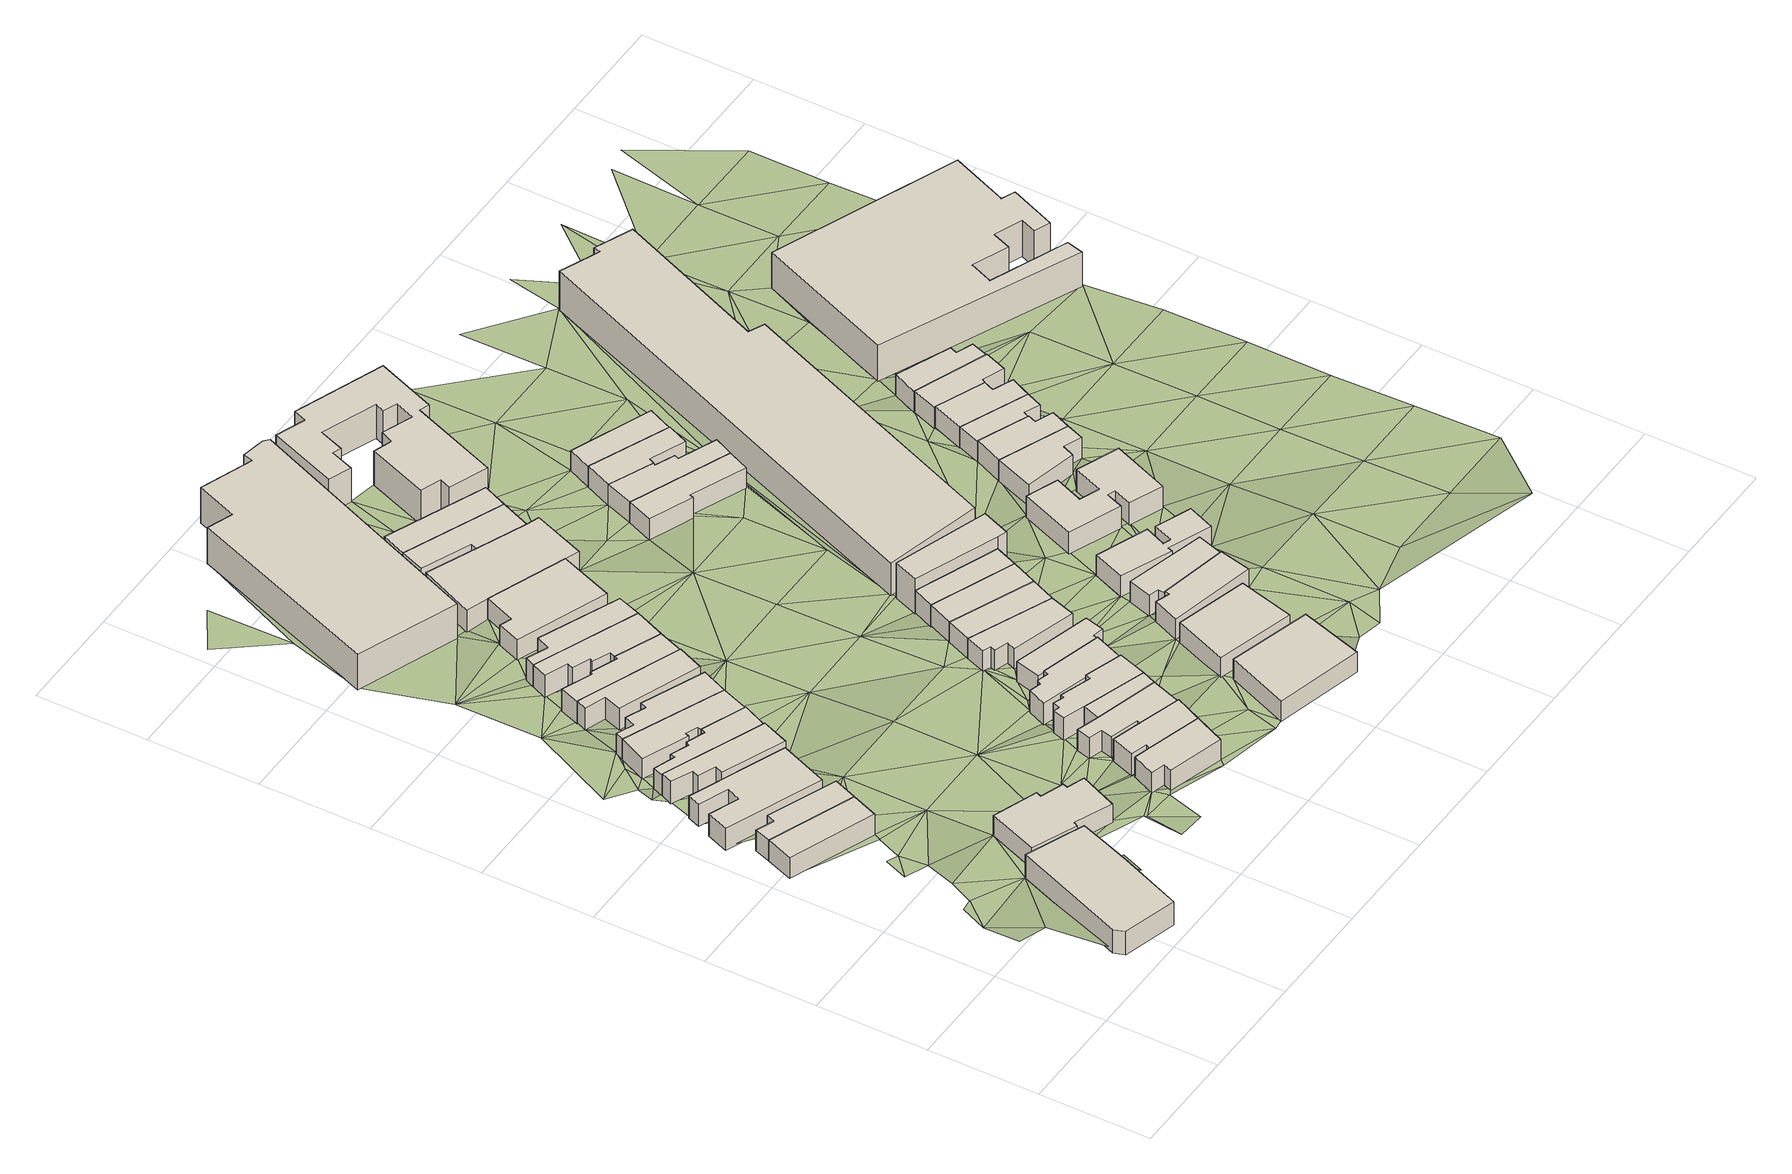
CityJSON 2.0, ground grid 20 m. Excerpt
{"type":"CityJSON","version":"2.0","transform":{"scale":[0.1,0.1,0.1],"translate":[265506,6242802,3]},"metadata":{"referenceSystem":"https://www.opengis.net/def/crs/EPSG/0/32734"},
"CityObjects":{
"building1":{"type":"Building","attributes":{"address":"Albert Road Salt River Cape Town","building":"retail","building:levels":1,"building_height":4.1,"roof_height":11.5,"ground_height":7.4,"plus_code":"4FRW3FC7+99R"},"geometry":[{"type":"Solid","lod":"1","boundaries":[[[[0,1,2,3]],[[1,4,5,2]],[[4,6,7,5]],[[6,8,9,7]],[[8,10,11,9]],[[10,12,13,11]],[[12,0,3,13]],[[3,2,5,7,9,11,13]],[[12,10,8,6,4,1,0]]]]}]},
"building2":{"type":"Building","attributes":{"address":"38 Portland Road Salt River Cape Town","building":"house","building:levels":1,"building_height":4.1,"roof_height":10.52,"ground_height":6.42,"plus_code":"4FRW3FC7+G8V"},"geometry":[{"type":"Solid","lod":"1","boundaries":[[[[14,15,16,17]],[[15,18,19,16]],[[18,20,21,19]],[[20,14,17,21]],[[17,16,19,21]],[[20,18,15,14]]]]}]},
"building3":{"type":"Building","attributes":{"address":"36 Portland Road Salt River Cape Town","building":"house","building:levels":1,"building_height":4.1,"roof_height":10.52,"ground_height":6.42,"plus_code":"4FRW3FC7+H87"},"geometry":[{"type":"Solid","lod":"1","boundaries":[[[[14,20,21,17]],[[20,22,23,21]],[[22,24,25,23]],[[24,26,27,25]],[[26,28,29,27]],[[28,14,17,29]],[[17,21,23,25,27,29]],[[28,26,24,22,20,14]]]]}]},
"building4":{"type":"Building","attributes":{"address":"34 Portland Road Salt River Cape Town","building":"house","building:levels":1,"building_height":4.1,"roof_height":10.22,"ground_height":6.12,"plus_code":"4FRW3FC7+H8W"},"geometry":[{"type":"Solid","lod":"1","boundaries":[[[[30,31,32,33]],[[31,34,35,32]],[[34,36,37,35]],[[36,38,39,37]],[[38,40,41,39]],[[40,42,43,41]],[[42,44,45,43]],[[44,30,33,45]],[[33,32,35,37,39,41,43,45]],[[44,42,40,38,36,34,31,30]]]]}]},
"building5":{"type":"Building","attributes":{"address":"43 Portland Road Salt River Cape Town","building":"house","building:levels":1,"building_height":4.1,"roof_height":10.9,"ground_height":6.8,"plus_code":"4FRW3FC7+CCR"},"geometry":[{"type":"Solid","lod":"1","boundaries":[[[[46,47,48,49]],[[47,50,51,48]],[[50,52,53,51]],[[52,54,55,53]],[[54,56,57,55]],[[56,58,59,57]],[[58,60,61,59]],[[60,62,63,61]],[[62,64,65,63]],[[64,46,49,65]],[[49,48,51,53,55,57,59,61,63,65]],[[64,62,60,58,56,54,52,50,47,46]]]]}]},
"building6":{"type":"Building","attributes":{"address":"32 Portland Road Salt River Cape Town","building":"house","building:levels":1,"building_height":4.1,"roof_height":10.22,"ground_height":6.12,"plus_code":"4FRW3FC7+J8H"},"geometry":[{"type":"Solid","lod":"1","boundaries":[[[[66,67,68,69]],[[67,70,71,68]],[[70,72,73,71]],[[72,74,75,73]],[[74,76,77,75]],[[76,78,79,77]],[[78,80,81,79]],[[80,66,69,81]],[[69,68,71,73,75,77,79,81]],[[80,78,76,74,72,70,67,66]]]]}]},
"building7":{"type":"Building","attributes":{"address":"30 Portland Road Salt River Cape Town","building":"house","building:levels":1,"building_height":4.1,"roof_height":9.77,"ground_height":5.67,"plus_code":"4FRW3FC7+J9G"},"geometry":[{"type":"Solid","lod":"1","boundaries":[[[[82,83,84,85]],[[83,86,87,84]],[[86,88,89,87]],[[88,90,91,89]],[[90,92,93,91]],[[92,94,95,93]],[[94,96,97,95]],[[96,67,98,97]],[[67,66,99,98]],[[66,82,85,99]],[[85,84,87,89,91,93,95,97,98,99]],[[66,67,96,94,92,90,88,86,83,82]]]]}]},
"building8":{"type":"Building","attributes":{"address":"28 Portland Road Salt River Cape Town","building":"house","building:levels":1,"building_height":4.1,"roof_height":9.59,"ground_height":5.49,"plus_code":"4FRW3FC7+M93"},"geometry":[{"type":"Solid","lod":"1","boundaries":[[[[100,101,102,103]],[[101,104,105,102]],[[104,106,107,105]],[[106,108,109,107]],[[108,110,111,109]],[[110,112,113,111]],[[112,114,115,113]],[[114,100,103,115]],[[103,102,105,107,109,111,113,115]],[[114,112,110,108,106,104,101,100]]]]}]},
"building9":{"type":"Building","attributes":{"address":"26 Portland Road Salt River Cape Town","building":"house","building:levels":1,"building_height":4.1,"roof_height":9.59,"ground_height":5.49,"plus_code":"4FRW3FC7+M9F"},"geometry":[{"type":"Solid","lod":"1","boundaries":[[[[100,116,117,103]],[[116,118,119,117]],[[118,120,121,119]],[[120,122,123,121]],[[122,124,125,123]],[[124,126,127,125]],[[126,101,102,127]],[[101,100,103,102]],[[103,117,119,121,123,125,127,102]],[[101,126,124,122,120,118,116,100]]]]}]},
"building10":{"type":"Building","attributes":{"address":"24 Portland Road Salt River Cape Town","building":"house","building:levels":1,"building_height":4.1,"roof_height":9.59,"ground_height":5.49,"plus_code":"4FRW3FC7+P94"},"geometry":[{"type":"Solid","lod":"1","boundaries":[[[[128,129,130,131]],[[129,132,133,130]],[[132,134,135,133]],[[134,136,137,135]],[[136,138,139,137]],[[138,128,131,139]],[[131,130,133,135,137,139]],[[138,136,134,132,129,128]]]]}]},
"building11":{"type":"Building","attributes":{"address":"22 Portland Road Salt River Cape Town","building":"house","building:levels":1,"building_height":4.1,"roof_height":9.44,"ground_height":5.34,"plus_code":"4FRW3FC7+P99"},"geometry":[{"type":"Solid","lod":"1","boundaries":[[[[140,141,142,143]],[[141,144,145,142]],[[144,146,147,145]],[[146,148,149,147]],[[148,150,151,149]],[[150,152,153,151]],[[152,154,155,153]],[[154,140,143,155]],[[143,142,145,147,149,151,153,155]],[[154,152,150,148,146,144,141,140]]]]}]},
"building12":{"type":"Building","attributes":{"address":"London Road Salt River Cape Town","building":"house","building:levels":1,"building_height":4.1,"roof_height":11.31,"ground_height":7.21,"plus_code":"4FRW3FC7+CG2"},"geometry":[{"type":"Solid","lod":"1","boundaries":[[[[156,157,158,159]],[[157,160,161,158]],[[160,162,163,161]],[[162,164,165,163]],[[164,166,167,165]],[[166,168,169,167]],[[168,156,159,169]],[[159,158,161,163,165,167,169]],[[168,166,164,162,160,157,156]]]]}]},
"building13":{"type":"Building","attributes":{"address":"20 Portland Road Salt River Cape Town","building":"house","building:levels":1,"building_height":4.1,"roof_height":9.44,"ground_height":5.34,"plus_code":"4FRW3FC7+PCJ"},"geometry":[{"type":"Solid","lod":"1","boundaries":[[[[170,171,172,173]],[[171,174,175,172]],[[174,176,177,175]],[[176,178,179,177]],[[178,180,181,179]],[[180,182,183,181]],[[182,184,185,183]],[[184,141,142,185]],[[141,140,143,142]],[[140,170,173,143]],[[173,172,175,177,179,181,183,185,142,143]],[[140,141,184,182,180,178,176,174,171,170]]]]}]},
"building14":{"type":"Building","attributes":{"address":"London Road Salt River Cape Town","building":"house","building:levels":1,"building_height":4.1,"roof_height":11.31,"ground_height":7.21,"plus_code":"4FRW3FC7+CGF"},"geometry":[{"type":"Solid","lod":"1","boundaries":[[[[186,187,188,159]],[[187,189,190,188]],[[189,191,192,190]],[[191,193,194,192]],[[193,195,196,194]],[[195,197,158,196]],[[197,186,159,158]],[[159,188,190,192,194,196,158]],[[197,195,193,191,189,187,186]]]]}]},
"building15":{"type":"Building","attributes":{"address":"18 Portland Road Salt River Cape Town","building":"house","building:levels":1,"building_height":4.1,"roof_height":9.44,"ground_height":5.34,"plus_code":"4FRW3FC7+PCR"},"geometry":[{"type":"Solid","lod":"1","boundaries":[[[[170,198,199,173]],[[198,200,201,199]],[[200,202,203,201]],[[202,204,205,203]],[[204,171,172,205]],[[171,170,173,172]],[[173,199,201,203,205,172]],[[171,204,202,200,198,170]]]]}]},
"building16":{"type":"Building","attributes":{"address":"London Road Salt River Cape Town","building":"house","building:levels":1,"building_height":4.1,"roof_height":10.92,"ground_height":6.82,"plus_code":"4FRW3FC7+CGV"},"geometry":[{"type":"Solid","lod":"1","boundaries":[[[[206,207,208,209]],[[207,210,211,208]],[[210,212,213,211]],[[212,214,215,213]],[[214,216,217,215]],[[216,218,219,217]],[[218,220,221,219]],[[220,222,223,221]],[[222,206,209,223]],[[209,208,211,213,215,217,219,221,223]],[[222,220,218,216,214,212,210,207,206]]]]}]},
"building17":{"type":"Building","attributes":{"address":"London Road Salt River Cape Town","building":"house","building:levels":1,"building_height":4.1,"roof_height":10.92,"ground_height":6.82,"plus_code":"4FRW3FC7+FG4"},"geometry":[{"type":"Solid","lod":"1","boundaries":[[[[207,224,225,208]],[[224,226,227,225]],[[226,210,211,227]],[[210,207,208,211]],[[208,225,227,211]],[[210,226,224,207]]]]}]},
"building18":{"type":"Building","attributes":{"address":"London Road Salt River Cape Town","building":"house","building:levels":1,"building_height":4.1,"roof_height":10.92,"ground_height":6.82,"plus_code":"4FRW3FC7+FGG"},"geometry":[{"type":"Solid","lod":"1","boundaries":[[[[228,229,230,225]],[[229,231,232,230]],[[231,233,234,232]],[[233,235,236,234]],[[235,237,238,236]],[[237,239,240,238]],[[239,241,242,240]],[[241,243,244,242]],[[243,245,246,244]],[[245,247,227,246]],[[247,228,225,227]],[[225,230,232,234,236,238,240,242,244,246,227]],[[247,245,243,241,239,237,235,233,231,229,228]]]]}]},
"building19":{"type":"Building","attributes":{"address":"16 Portland Road Salt River Cape Town","building":"house","building:levels":1,"building_height":4.1,"roof_height":8.99,"ground_height":4.89,"plus_code":"4FRW3FC7+QCP"},"geometry":[{"type":"Solid","lod":"1","boundaries":[[[[248,249,250,251]],[[249,252,253,250]],[[252,254,255,253]],[[254,256,257,255]],[[256,258,259,257]],[[258,248,251,259]],[[251,250,253,255,257,259]],[[258,256,254,252,249,248]]]]}]},
"building20":{"type":"Building","attributes":{"address":"3 Westminster Road Salt River Cape Town","building":"industrial","building:levels":2,"building_height":6.9,"roof_height":11.38,"ground_height":4.48,"plus_code":"4FRW3FC7+V9W"},"geometry":[{"type":"Solid","lod":"1","boundaries":[[[[260,261,262,263]],[[261,264,265,262]],[[264,266,267,265]],[[266,268,269,267]],[[268,270,271,269]],[[270,272,273,271]],[[272,274,275,273]],[[274,276,277,275]],[[276,260,263,277]],[[263,262,265,267,269,271,273,275,277]],[[276,274,272,270,268,266,264,261,260]]]]}]},
"building21":{"type":"Building","attributes":{"address":"London Road Salt River Cape Town","building":"house","building:levels":1,"building_height":4.1,"roof_height":10.42,"ground_height":6.32,"plus_code":"4FRW3FC7+FGQ"},"geometry":[{"type":"Solid","lod":"1","boundaries":[[[[278,279,280,281]],[[279,282,283,280]],[[282,284,285,283]],[[284,286,287,285]],[[286,288,289,287]],[[288,290,291,289]],[[290,292,293,291]],[[292,294,295,293]],[[294,278,281,295]],[[281,280,283,285,287,289,291,293,295]],[[294,292,290,288,286,284,282,279,278]]]]}]},
"building22":{"type":"Building","attributes":{"address":"14 Portland Road Salt River Cape Town","building":"industrial","building:levels":1,"building_height":4.1,"roof_height":8.95,"ground_height":4.85,"plus_code":"4FRW3FC7+RC9"},"geometry":[{"type":"Solid","lod":"1","boundaries":[[[[296,297,298,299]],[[297,300,301,298]],[[300,302,303,301]],[[302,304,305,303]],[[304,306,307,305]],[[306,308,309,307]],[[308,310,311,309]],[[310,296,299,311]],[[299,298,301,303,305,307,309,311]],[[310,308,306,304,302,300,297,296]]]]}]},
"building23":{"type":"Building","attributes":{"address":"London Road Salt River Cape Town","building":"house","building:levels":1,"building_height":4.1,"roof_height":10.14,"ground_height":6.04,"plus_code":"4FRW3FC7+GH2"},"geometry":[{"type":"Solid","lod":"1","boundaries":[[[[279,312,313,314]],[[312,315,316,313]],[[315,317,318,316]],[[317,319,320,318]],[[319,321,322,320]],[[321,282,323,322]],[[282,279,314,323]],[[314,313,316,318,320,322,323]],[[282,321,319,317,315,312,279]]]]}]},
"building24":{"type":"Building","attributes":{"address":"12 Portland Road Salt River Cape Town","building":"house","building:levels":1,"building_height":4.1,"roof_height":8.95,"ground_height":4.85,"plus_code":"4FRW3FC7+RFR"},"geometry":[{"type":"Solid","lod":"1","boundaries":[[[[324,325,326,327]],[[325,328,329,326]],[[328,297,298,329]],[[297,296,299,298]],[[296,330,331,299]],[[330,324,327,331]],[[327,326,329,298,299,331]],[[330,296,297,328,325,324]]]]}]},
"building25":{"type":"Building","attributes":{"address":"28 London Road Salt River Cape Town","building":"house","building:levels":1,"building_height":4.1,"roof_height":10.14,"ground_height":6.04,"plus_code":"4FRW3FC7+GHJ"},"geometry":[{"type":"Solid","lod":"1","boundaries":[[[[332,333,334,335]],[[333,336,337,334]],[[336,338,339,337]],[[338,340,341,339]],[[340,342,343,341]],[[342,344,345,343]],[[344,346,347,345]],[[346,332,335,347]],[[335,334,337,339,341,343,345,347]],[[346,344,342,340,338,336,333,332]]]]}]},
"building26":{"type":"Building","attributes":{"address":"37 London Road Salt River Cape Town","building":"house","building:levels":1,"building_height":4.1,"roof_height":10.92,"ground_height":6.82,"plus_code":"4FRW3FC7+9JV"},"geometry":[{"type":"Solid","lod":"1","boundaries":[[[[348,349,350,351]],[[349,352,353,350]],[[352,354,355,353]],[[354,348,351,355]],[[351,350,353,355]],[[354,352,349,348]]]]}]},
"building27":{"type":"Building","attributes":{"address":"26 London Road Salt River Cape Town","building":"house","building:levels":1,"building_height":4.1,"roof_height":10.14,"ground_height":6.04,"plus_code":"4FRW3FC7+HH3"},"geometry":[{"type":"Solid","lod":"1","boundaries":[[[[356,357,358,359]],[[357,333,334,358]],[[333,332,335,334]],[[332,356,359,335]],[[359,358,334,335]],[[332,333,357,356]]]]}]},
"building28":{"type":"Building","attributes":{"address":"10 Portland Road Salt River Cape Town","building":"house","building:levels":1,"building_height":4.1,"roof_height":8.95,"ground_height":4.85,"plus_code":"4FRW3FC7+VF7"},"geometry":[{"type":"Solid","lod":"1","boundaries":[[[[324,330,331,327]],[[330,360,361,331]],[[360,362,363,361]],[[362,324,327,363]],[[327,331,361,363]],[[362,360,330,324]]]]}]},
"building29":{"type":"Building","attributes":{"address":"24 London Road Salt River Cape Town","building":"house","building:levels":1,"building_height":4.1,"roof_height":10.14,"ground_height":6.04,"plus_code":"4FRW3FC7+HH8"},"geometry":[{"type":"Solid","lod":"1","boundaries":[[[[364,365,366,367]],[[365,357,358,366]],[[357,356,359,358]],[[356,364,367,359]],[[367,366,358,359]],[[356,357,365,364]]]]}]},
"building30":{"type":"Building","attributes":{"address":"31 London Road Salt River Cape Town","building":"house","building:levels":1,"building_height":4.1,"roof_height":10.52,"ground_height":6.42,"plus_code":"4FRW3FC7+CJP"},"geometry":[{"type":"Solid","lod":"1","boundaries":[[[[368,369,370,371]],[[369,372,373,370]],[[372,374,375,373]],[[374,368,371,375]],[[371,370,373,375]],[[374,372,369,368]]]]}]},
"building31":{"type":"Building","attributes":{"address":"22 London Road Salt River Cape Town","building":"house","building:levels":1,"building_height":4.1,"roof_height":10.14,"ground_height":6.04,"plus_code":"4FRW3FC7+HHP"},"geometry":[{"type":"Solid","lod":"1","boundaries":[[[[376,377,378,379]],[[377,380,366,378]],[[380,381,367,366]],[[381,376,379,367]],[[379,378,366,367]],[[381,380,377,376]]]]}]},
"building32":{"type":"Building","attributes":{"address":"20 London Road Salt River Cape Town","building":"house","building:levels":2,"building_height":6.9,"roof_height":12.46,"ground_height":5.56,"plus_code":"4FRW3FC7+HHX"},"geometry":[{"type":"Solid","lod":"1","boundaries":[[[[382,383,384,385]],[[383,386,387,384]],[[386,388,389,387]],[[388,390,391,389]],[[390,382,385,391]],[[385,384,387,389,391]],[[390,388,386,383,382]]]]}]},
"building33":{"type":"Building","attributes":{"address":"London Road Salt River Cape Town","building":"house","building:levels":1,"building_height":4.1,"roof_height":10.52,"ground_height":6.42,"plus_code":"4FRW3FC7+FM6"},"geometry":[{"type":"Solid","lod":"1","boundaries":[[[[392,393,394,395]],[[393,396,397,394]],[[396,398,399,397]],[[398,400,401,399]],[[400,402,403,401]],[[402,392,395,403]],[[395,394,397,399,401,403]],[[402,400,398,396,393,392]]]]}]},
"building34":{"type":"Building","attributes":{"address":"80 Foundry Road Salt River Cape Town","building":"retail","building:levels":2,"building_height":6.9,"roof_height":11.14,"ground_height":4.24,"plus_code":"4FRW3FC7+WG7"},"geometry":[{"type":"Solid","lod":"1","boundaries":[[[[404,405,406,407]],[[405,408,409,406]],[[408,410,411,409]],[[410,412,413,411]],[[412,414,415,413]],[[414,416,417,415]],[[416,418,419,417]],[[418,420,421,419]],[[420,422,423,421]],[[422,424,425,423]],[[424,426,427,425]],[[426,428,429,427]],[[428,430,431,429]],[[430,432,433,431]],[[432,434,435,433]],[[434,436,437,435]],[[436,438,439,437]],[[438,440,441,439]],[[440,442,443,441]],[[442,444,445,443]],[[444,446,447,445]],[[446,404,407,447]],[[407,406,409,411,413,415,417,419,421,423,425,427,429,431,433,435,437,439,441,443,445,447]],[[446,444,442,440,438,436,434,432,430,428,426,424,422,420,418,416,414,412,410,408,405,404]]]]}]},
"building35":{"type":"Building","attributes":{"address":"London Road Salt River Cape Town","building":"house","building:levels":1,"building_height":4.1,"roof_height":10.17,"ground_height":6.07,"plus_code":"4FRW3FC7+FMM"},"geometry":[{"type":"Solid","lod":"1","boundaries":[[[[448,449,450,451]],[[449,452,453,450]],[[452,454,455,453]],[[454,456,457,455]],[[456,458,459,457]],[[458,448,451,459]],[[451,450,453,455,457,459]],[[458,456,454,452,449,448]]]]}]},
"building36":{"type":"Building","attributes":{"address":"11 Portland Road Salt River Cape Town","building":"house","building:levels":1,"building_height":4.1,"roof_height":8.95,"ground_height":4.85,"plus_code":"4FRW3FC7+QH4"},"geometry":[{"type":"Solid","lod":"1","boundaries":[[[[460,461,462,463]],[[461,464,465,462]],[[464,466,467,465]],[[466,468,469,467]],[[468,470,471,469]],[[470,460,463,471]],[[463,462,465,467,469,471]],[[470,468,466,464,461,460]]]]}]},
"building37":{"type":"Building","attributes":{"address":"9 Portland Road Salt River Cape Town","building":"house","building:levels":1,"building_height":4.1,"roof_height":8.95,"ground_height":4.85,"plus_code":"4FRW3FC7+QH9"},"geometry":[{"type":"Solid","lod":"1","boundaries":[[[[472,460,463,473]],[[460,470,471,463]],[[470,474,475,471]],[[474,476,477,475]],[[476,478,479,477]],[[478,480,481,479]],[[480,482,483,481]],[[482,472,473,483]],[[473,463,471,475,477,479,481,483]],[[482,480,478,476,474,470,460,472]]]]}]},
"building38":{"type":"Building","attributes":{"address":"London Road Salt River Cape Town","building":"house","building:levels":1,"building_height":4.1,"roof_height":10.17,"ground_height":6.07,"plus_code":"4FRW3FC7+GM2"},"geometry":[{"type":"Solid","lod":"1","boundaries":[[[[484,485,486,487]],[[485,488,489,486]],[[488,490,491,489]],[[490,492,493,491]],[[492,494,495,493]],[[494,496,497,495]],[[496,498,499,497]],[[498,500,501,499]],[[500,502,503,501]],[[502,484,487,503]],[[487,486,489,491,493,495,497,499,501,503]],[[502,500,498,496,494,492,490,488,485,484]]]]}]},
"building39":{"type":"Building","attributes":{"address":"7 Portland Road Salt River Cape Town","building":"house","building:levels":1,"building_height":4.1,"roof_height":8.95,"ground_height":4.85,"plus_code":"4FRW3FC7+QHX"},"geometry":[{"type":"Solid","lod":"1","boundaries":[[[[504,505,473,506]],[[505,507,483,473]],[[507,508,509,483]],[[508,510,511,509]],[[510,512,513,511]],[[512,504,506,513]],[[506,473,483,509,511,513]],[[512,510,508,507,505,504]]]]}]},
"building40":{"type":"Building","attributes":{"address":"5 Portland Road Salt River Cape Town","building":"house","building:levels":1,"building_height":4.1,"roof_height":8.68,"ground_height":4.58,"plus_code":"4FRW3FC7+RH9"},"geometry":[{"type":"Solid","lod":"1","boundaries":[[[[504,512,514,515]],[[512,516,517,514]],[[516,518,519,517]],[[518,504,515,519]],[[515,514,517,519]],[[518,516,512,504]]]]}]},
"building41":{"type":"Building","attributes":{"address":"London Road Salt River Cape Town","building":"house","building:levels":1,"building_height":4.1,"roof_height":10.13,"ground_height":6.03,"plus_code":"4FRW3FC7+HP4"},"geometry":[{"type":"Solid","lod":"1","boundaries":[[[[520,521,522,523]],[[521,524,525,522]],[[524,526,527,525]],[[526,528,529,527]],[[528,530,531,529]],[[530,532,533,531]],[[532,534,535,533]],[[534,536,537,535]],[[536,538,539,537]],[[538,540,541,539]],[[540,542,543,541]],[[542,520,523,543]],[[523,522,525,527,529,531,533,535,537,539,541,543]],[[542,540,538,536,534,532,530,528,526,524,521,520]]]]}]},
"building42":{"type":"Building","attributes":{"address":"12 London Road Salt River Cape Town","building":"industrial","building:levels":2,"building_height":6.9,"roof_height":11.82,"ground_height":4.92,"plus_code":"4FRW3FC7+PJ5"},"geometry":[{"type":"Solid","lod":"1","boundaries":[[[[544,545,546,547]],[[545,548,549,546]],[[548,550,551,549]],[[550,552,553,551]],[[552,554,555,553]],[[554,556,557,555]],[[556,558,559,557]],[[558,544,547,559]],[[547,546,549,551,553,555,557,559]],[[558,556,554,552,550,548,545,544]]]]}]},
"building43":{"type":"Building","attributes":{"address":"27 London Road Salt River Cape Town","building":"house","building:levels":1,"building_height":4.1,"roof_height":9.5,"ground_height":5.4,"plus_code":"4FRW3FC7+JP2"},"geometry":[{"type":"Solid","lod":"1","boundaries":[[[[560,561,562,563]],[[561,564,565,562]],[[564,566,567,565]],[[566,568,569,567]],[[568,570,571,569]],[[570,560,563,571]],[[563,562,565,567,569,571]],[[570,568,566,564,561,560]]]]}]},
"building44":{"type":"Building","attributes":{"address":"25 London Road Salt River Cape Town","building":"house","building:levels":1,"building_height":4.1,"roof_height":9.5,"ground_height":5.4,"plus_code":"4FRW3FC7+JP7"},"geometry":[{"type":"Solid","lod":"1","boundaries":[[[[572,560,563,573]],[[560,570,571,563]],[[570,574,575,571]],[[574,576,577,575]],[[576,578,579,577]],[[578,572,573,579]],[[573,563,571,575,577,579]],[[578,576,574,570,560,572]]]]}]},
"building45":{"type":"Building","attributes":{"address":"23 London Road Salt River Cape Town","building":"house","building:levels":1,"building_height":4.1,"roof_height":9.18,"ground_height":5.08,"plus_code":"4FRW3FC7+JPW"},"geometry":[{"type":"Solid","lod":"1","boundaries":[[[[580,581,582,583]],[[581,584,585,582]],[[584,586,587,585]],[[586,588,589,587]],[[588,590,591,589]],[[590,580,583,591]],[[583,582,585,587,589,591]],[[590,588,586,584,581,580]]]]}]},
"building46":{"type":"Building","attributes":{"address":"21 London Road Salt River Cape Town","building":"house","building:levels":1,"building_height":4.1,"roof_height":9.18,"ground_height":5.08,"plus_code":"4FRW3FC7+MP5"},"geometry":[{"type":"Solid","lod":"1","boundaries":[[[[592,593,583,594]],[[593,595,591,583]],[[595,596,597,591]],[[596,598,599,597]],[[598,600,601,599]],[[600,592,594,601]],[[594,583,591,597,599,601]],[[600,598,596,595,593,592]]]]}]},
"building47":{"type":"Building","attributes":{"address":"19 London Road Salt River Cape Town","building":"house","building:levels":1,"building_height":4.1,"roof_height":9.18,"ground_height":5.08,"plus_code":"4FRW3FC7+MPH"},"geometry":[{"type":"Solid","lod":"1","boundaries":[[[[602,603,604,605]],[[603,606,607,604]],[[606,592,594,607]],[[592,600,601,594]],[[600,608,609,601]],[[608,610,611,609]],[[610,602,605,611]],[[605,604,607,594,601,609,611]],[[610,608,600,592,606,603,602]]]]}]},
"building48":{"type":"Building","attributes":{"address":"17 London Road Salt River Cape Town","building":"house","building:levels":1,"building_height":4.1,"roof_height":9.03,"ground_height":4.93,"plus_code":"4FRW3FC7+MQJ"},"geometry":[{"type":"Solid","lod":"1","boundaries":[[[[612,613,614,615]],[[613,616,617,614]],[[616,618,619,617]],[[618,620,621,619]],[[620,622,623,621]],[[622,612,615,623]],[[615,614,617,619,621,623]],[[622,620,618,616,613,612]]]]}]},
"building49":{"type":"Building","attributes":{"address":"Salt River Cape Town","building":"industrial","building:levels":2,"building_height":6.9,"roof_height":11.37,"ground_height":4.47,"plus_code":"4FRW3FC7+PRX"},"geometry":[{"type":"Solid","lod":"1","boundaries":[[[[624,625,626,627]],[[625,628,629,626]],[[628,630,631,629]],[[630,632,633,631]],[[632,634,635,633]],[[634,636,637,635]],[[636,638,639,637]],[[638,640,641,639]],[[640,642,643,641]],[[642,644,645,643]],[[644,646,647,645]],[[646,648,649,647]],[[648,650,651,649]],[[650,624,627,651]],[[627,626,629,631,633,635,637,639,641,643,645,647,649,651]],[[650,648,646,644,642,640,638,636,634,632,630,628,625,624]]]]}]},
"terrain1":{"type":"TINRelief","geometry":[{"type":"CompositeSurface","lod":"1","boundaries":[[[652,653,654]],[[655,656,654]],[[8,653,657]],[[653,8,654]],[[655,654,8]],[[8,658,655]],[[659,660,661]],[[662,659,661]],[[663,664,665]],[[658,62,662]],[[658,8,62]],[[666,667,668]],[[669,670,671]],[[8,64,62]],[[672,64,8]],[[659,662,673]],[[674,675,676]],[[677,678,679]],[[680,674,681]],[[676,675,682]],[[673,665,659]],[[675,683,682]],[[680,681,96]],[[96,684,680]],[[685,674,676]],[[686,679,678]],[[684,687,688]],[[662,62,673]],[[673,663,665]],[[689,64,672]],[[22,666,668]],[[676,682,690]],[[684,96,691]],[[690,682,683]],[[673,20,663]],[[684,691,687]],[[31,683,675]],[[92,691,96]],[[692,688,687]],[[689,672,693]],[[694,92,96]],[[692,695,688]],[[687,691,696]],[[697,693,672]],[[691,92,88]],[[20,698,22]],[[699,673,62]],[[20,673,698]],[[687,696,692]],[[666,22,698]],[[700,88,92]],[[88,106,691]],[[672,701,697]],[[80,683,31]],[[698,31,666]],[[692,702,695]],[[88,86,106]],[[699,58,703]],[[704,692,705]],[[702,692,704]],[[706,701,707]],[[108,106,83]],[[31,698,80]],[[106,86,83]],[[708,706,707]],[[108,83,110]],[[695,702,709]],[[673,699,710]],[[710,698,673]],[[711,699,703]],[[712,702,704]],[[713,703,714]],[[697,701,715]],[[709,716,695]],[[717,695,718]],[[706,715,701]],[[118,712,704]],[[713,697,715]],[[712,719,702]],[[720,706,708]],[[704,120,118]],[[711,703,713]],[[695,716,718]],[[710,699,711]],[[715,706,720]],[[698,721,80]],[[717,718,722]],[[715,723,713]],[[720,724,715]],[[725,711,713]],[[698,710,721]],[[722,726,717]],[[118,727,712]],[[716,728,718]],[[729,713,723]],[[66,80,730]],[[731,717,732]],[[715,724,164]],[[733,734,716]],[[728,716,734]],[[713,729,191]],[[726,735,717]],[[191,725,713]],[[718,728,736]],[[737,724,720]],[[730,82,66]],[[710,711,738]],[[725,739,711]],[[740,741,742]],[[723,157,729]],[[734,743,728]],[[80,721,730]],[[118,116,727]],[[735,744,717]],[[729,157,745]],[[738,711,739]],[[746,728,743]],[[734,747,743]],[[100,82,730]],[[743,748,746]],[[717,744,732]],[[747,748,743]],[[725,191,749]],[[731,750,740]],[[168,724,737]],[[751,726,752]],[[749,753,725]],[[748,747,754]],[[726,751,735]],[[748,754,755]],[[738,756,710]],[[189,749,191]],[[756,757,710]],[[116,100,758]],[[738,739,759]],[[760,749,189]],[[757,761,710]],[[730,758,100]],[[727,116,758]],[[710,762,721]],[[763,738,759]],[[239,756,764]],[[744,765,732]],[[239,757,756]],[[128,727,758]],[[737,766,168]],[[735,751,258]],[[239,235,757]],[[730,721,767]],[[761,762,710]],[[768,744,769]],[[744,768,765]],[[237,235,239]],[[128,758,140]],[[766,156,168]],[[732,765,770]],[[235,771,757]],[[772,761,773]],[[774,140,758]],[[721,762,767]],[[775,772,773]],[[770,776,732]],[[258,751,198]],[[777,758,730]],[[774,170,140]],[[775,778,772]],[[779,771,235]],[[761,772,762]],[[156,780,781]],[[775,782,778]],[[732,776,783]],[[156,766,780]],[[778,784,772]],[[778,782,785]],[[777,730,767]],[[198,170,774]],[[784,762,772]],[[732,783,786]],[[780,766,787]],[[788,762,784]],[[207,781,789]],[[784,790,788]],[[791,767,762]],[[792,762,788]],[[793,776,770]],[[789,781,780]],[[758,794,774]],[[795,224,207]],[[796,758,777]],[[788,790,797]],[[798,780,787]],[[791,799,767]],[[777,767,799]],[[786,800,732]],[[198,774,794]],[[793,770,801]],[[802,224,795]],[[207,789,795]],[[258,198,794]],[[317,790,784]],[[794,758,796]],[[258,803,248]],[[798,789,780]],[[799,365,777]],[[794,803,258]],[[802,315,279]],[[802,795,400]],[[777,365,377]],[[804,732,800]],[[279,315,312]],[[317,346,790]],[[795,789,369]],[[796,777,805]],[[315,802,400]],[[786,806,807]],[[806,786,808]],[[377,809,777]],[[786,807,800]],[[777,809,805]],[[369,400,795]],[[810,808,786]],[[798,811,789]],[[461,803,794]],[[810,786,360]],[[812,807,806]],[[310,803,813]],[[317,315,814]],[[806,808,812]],[[400,398,315]],[[796,815,794]],[[813,803,461]],[[296,310,330]],[[805,815,796]],[[816,346,317]],[[814,315,398]],[[810,817,808]],[[818,805,809]],[[811,798,352]],[[332,346,816]],[[812,808,440]],[[330,310,819]],[[317,814,820]],[[369,368,400]],[[820,816,317]],[[794,821,461]],[[472,310,813]],[[360,822,810]],[[393,814,398]],[[330,819,360]],[[461,460,813]],[[396,393,398]],[[823,824,352]],[[356,332,825]],[[814,393,826]],[[310,472,819]],[[809,388,818]],[[827,794,815]],[[822,360,819]],[[818,828,805]],[[472,813,460]],[[825,332,816]],[[827,821,794]],[[829,356,830]],[[400,368,831]],[[832,811,352]],[[436,440,833]],[[829,834,835]],[[352,824,832]],[[356,825,830]],[[368,811,831]],[[816,820,836]],[[822,819,518]],[[472,504,819]],[[830,834,829]],[[815,805,474]],[[832,824,837]],[[388,828,818]],[[838,821,827]],[[811,832,831]],[[518,819,504]],[[388,834,830]],[[815,839,827]],[[830,825,840]],[[452,836,820]],[[827,839,838]],[[841,430,436]],[[822,842,843]],[[844,832,837]],[[832,845,831]],[[822,518,846]],[[831,845,847]],[[388,830,848]],[[842,822,846]],[[490,836,452]],[[840,825,849]],[[848,830,840]],[[815,474,839]],[[388,848,828]],[[832,844,845]],[[850,851,852]],[[853,851,850]],[[502,849,825]],[[496,500,498]],[[500,496,502]],[[490,452,492]],[[847,845,492]],[[492,452,847]],[[854,853,850]],[[850,855,854]],[[856,846,518]],[[857,502,496]],[[858,839,474]],[[856,518,516]],[[854,855,474]],[[849,502,857]],[[828,848,859]],[[860,845,844]],[[842,846,861]],[[862,854,474]],[[857,496,863]],[[864,848,865]],[[860,492,845]],[[849,857,866]],[[496,494,863]],[[867,849,866]],[[868,865,869]],[[474,805,870]],[[859,848,864]],[[862,474,516]],[[871,828,859]],[[872,846,856]],[[873,860,844]],[[868,874,865]],[[872,856,516]],[[828,871,875]],[[876,494,492]],[[864,865,877]],[[516,474,872]],[[865,874,877]],[[828,875,878]],[[861,846,879]],[[494,876,863]],[[492,860,876]],[[844,880,873]],[[872,879,846]],[[877,874,532]],[[881,828,878]],[[860,873,882]],[[875,871,580]],[[568,883,877]],[[884,532,863]],[[877,532,568]],[[863,876,884]],[[875,580,885]],[[474,870,872]],[[886,885,580]],[[568,532,884]],[[882,873,880]],[[887,875,885]],[[888,876,860]],[[878,875,887]],[[570,568,884]],[[574,578,576]],[[888,860,882]],[[879,872,870]],[[578,889,890]],[[574,889,578]],[[884,891,570]],[[878,887,622]],[[574,570,891]],[[884,876,892]],[[574,891,889]],[[893,878,622]],[[879,870,894]],[[889,891,895]],[[876,888,892]],[[881,878,893]],[[895,891,596]],[[596,600,598]],[[891,884,896]],[[600,610,608]],[[897,882,880]],[[610,600,596]],[[893,622,898]],[[897,888,882]],[[892,896,884]],[[596,891,899]],[[900,881,893]],[[901,902,881]],[[596,899,610]],[[892,888,903]],[[904,898,905]],[[896,899,891]],[[897,903,888]],[[893,898,906]],[[602,610,906]],[[907,870,908]],[[900,901,881]],[[870,909,908]],[[906,904,602]],[[900,893,650]],[[898,904,906]],[[892,910,896]],[[902,901,550]],[[899,906,610]],[[903,910,892]],[[896,911,899]],[[900,650,901]],[[893,906,912]],[[910,911,896]],[[550,901,913]],[[550,914,908]],[[899,912,906]],[[550,913,914]],[[911,915,899]],[[916,901,650]],[[913,901,916]],[[915,912,899]],[[917,918,919]],[[917,919,920]],[[916,921,913]],[[916,650,922]],[[913,921,923]],[[924,922,650]],[[921,916,925]],[[922,925,916]],[[921,926,927]],[[925,926,921]]]}]}
},
"vertices":[
[216,9,38],[263,126,38],[263,126,85],[216,9,85],[279,169,38],[279,169,85],[297,219,38],[297,219,85],[192,261,38],[192,261,85],[111,55,38],[111,55,85],[118,36,38],[118,36,85],
[27,622,33],[8,573,33],[8,573,75],[27,622,75],[163,514,33],[163,514,75],[182,562,33],[182,562,75],
[199,605,33],[199,605,75],[75,654,33],[75,654,75],[69,638,33],[69,638,75],[37,651,33],[37,651,75],
[193,626,27],[228,714,27],[228,714,72],[193,626,72],[55,782,27],[55,782,72],[46,759,27],[46,759,72],[99,738,27],[99,738,72],[89,713,27],[89,713,72],[35,734,27],[35,734,72],[19,694,27],[19,694,72],
[296,231,38],[301,239,38],[301,239,79],[296,231,79],[368,211,38],[368,211,79],[398,280,38],[398,280,79],[366,291,38],[366,291,79],[369,300,38],[369,300,79],[327,315,38],[327,315,79],[331,325,38],[331,325,79],[251,354,38],[251,354,79],[216,264,38],[216,264,79],
[261,770,27],[78,844,27],[78,844,72],[261,770,72],[69,823,27],[69,823,72],[107,807,27],[107,807,72],[102,795,27],[102,795,72],[134,782,27],[134,782,72],[128,767,27],[128,767,72],[241,721,27],[241,721,72],
[282,817,27],[202,849,27],[202,849,68],[282,817,68],[198,840,27],[198,840,68],[164,853,27],[164,853,68],[161,846,27],[161,846,68],[127,859,27],[127,859,68],[125,850,27],[125,850,68],[86,864,27],[86,864,68],[78,844,68],[261,770,68],
[301,867,25],[121,942,25],[121,942,66],[301,867,66],[98,892,25],[98,892,66],[180,858,25],[180,858,66],[183,865,25],[183,865,66],[205,857,25],[205,857,66],[202,849,25],[202,849,66],[282,817,25],[282,817,66],
[321,914,25],[321,914,66],[208,961,25],[208,961,66],[203,949,25],[203,949,66],[167,964,25],[167,964,66],[159,944,25],[159,944,66],[128,957,25],[128,957,66],
[348,974,22],[162,1047,22],[162,1047,66],[348,974,66],[153,1027,22],[153,1027,66],[191,1014,22],[191,1014,66],[180,983,22],[180,983,66],[328,927,22],[328,927,66],
[365,1019,19],[282,1053,19],[282,1053,64],[365,1019,64],[280,1047,19],[280,1047,64],[232,1066,19],[232,1066,64],[230,1061,19],[230,1061,64],[175,1083,19],[175,1083,64],[162,1047,19],[162,1047,64],[348,974,19],[348,974,64],
[604,200,42],[506,228,42],[506,228,83],[604,200,83],[476,236,42],[476,236,83],[458,195,42],[458,195,83],[484,188,42],[484,188,83],[478,173,42],[478,173,83],[579,144,42],[579,144,83],
[388,1074,19],[201,1150,19],[201,1150,64],[388,1074,64],[189,1122,19],[189,1122,64],[230,1105,19],[230,1105,64],[226,1095,19],[226,1095,64],[258,1082,19],[258,1082,64],[255,1076,19],[255,1076,64],[286,1063,19],[286,1063,64],
[604,200,38],[626,248,38],[626,248,83],[551,270,38],[551,270,83],[495,286,38],[495,286,83],[480,244,38],[480,244,83],[509,236,38],[509,236,83],[506,228,38],
[403,1116,19],[403,1116,64],[258,1176,19],[258,1176,64],[247,1151,19],[247,1151,64],[209,1167,19],[209,1167,64],
[626,248,37],[645,303,37],[645,303,79],[626,248,79],[529,335,37],[529,335,79],[489,347,37],[489,347,79],[482,322,37],[482,322,79],[507,314,37],[507,314,79],[501,294,37],[501,294,79],[554,279,37],[554,279,79],[551,270,37],[551,270,79],
[656,329,37],[656,329,79],[541,366,37],[541,366,79],
[656,329,33],[673,380,33],[673,380,79],[605,402,33],[605,402,79],[602,392,33],[602,392,79],[545,411,33],[545,411,79],[543,404,33],[543,404,79],[523,411,33],[523,411,79],[519,398,33],[519,398,79],[508,401,33],[508,401,79],[501,379,33],[501,379,79],[541,366,33],
[443,1238,19],[301,1292,19],[301,1292,60],[443,1238,60],[279,1236,19],[279,1236,60],[258,1244,19],[258,1244,60],[242,1203,19],[242,1203,60],[406,1141,19],[406,1141,60],
[63,1381,11],[243,1311,11],[243,1311,84],[63,1381,84],[423,1756,11],[423,1756,84],[414,1764,11],[414,1764,84],[371,1772,11],[371,1772,84],[367,1754,11],[367,1754,84],[272,1789,11],[272,1789,84],[243,1715,11],[243,1715,84],[197,1732,11],[197,1732,84],
[673,380,30],[695,435,30],[695,435,74],[673,380,74],[584,465,30],[584,465,74],[582,456,30],[582,456,74],[561,462,30],[561,462,74],[556,454,30],[556,454,74],[534,460,30],[534,460,74],[520,426,30],[520,426,74],[605,402,30],[605,402,74],
[482,1331,14],[393,1368,14],[393,1368,59],[482,1331,59],[305,1405,14],[305,1405,59],[262,1306,14],[262,1306,59],[301,1292,14],[301,1292,59],[443,1238,14],[443,1238,59],[469,1229,14],[469,1229,59],[505,1323,14],[505,1323,59],
[698,444,30],[698,444,71],[695,435,71],[718,440,30],[718,440,71],[727,475,30],[727,475,71],[585,514,30],[585,514,71],[573,468,30],[573,468,71],[584,465,71],
[326,1459,14],[309,1416,14],[309,1416,59],[326,1459,59],[397,1379,14],[397,1379,59],[504,1385,14],[504,1385,59],
[740,544,30],[592,606,30],[592,606,71],[740,544,71],[579,571,30],[579,571,71],[593,565,30],[593,565,71],[589,556,30],[589,556,71],[615,548,30],[615,548,71],[608,532,30],[608,532,71],[725,498,30],[725,498,71],
[707,113,38],[866,73,38],[866,73,79],[707,113,79],[901,186,38],[901,186,79],[754,227,38],[754,227,79],
[759,588,30],[610,650,30],[610,650,71],[759,588,71],
[523,1429,14],[523,1429,59],[344,1503,14],[344,1503,59],
[779,635,30],[629,695,30],[629,695,71],[779,635,71],
[917,309,34],[788,344,34],[788,344,75],[917,309,75],[750,247,34],[750,247,75],[891,209,34],[891,209,75],
[795,675,26],[646,733,26],[646,733,71],[795,675,71],[629,695,26],[779,635,26],
[646,733,23],[795,675,23],[795,675,95],[646,733,95],[812,669,23],[812,669,95],[832,720,23],[832,720,95],[663,777,23],[663,777,95],
[963,375,34],[838,401,34],[838,401,75],[963,375,75],[837,392,34],[837,392,75],[811,401,34],[811,401,75],[791,353,34],[791,353,75],[950,318,34],[950,318,75],
[542,1437,12],[603,1596,12],[603,1596,81],[542,1437,81],[621,1590,12],[621,1590,81],[663,1698,12],[663,1698,81],[501,1759,12],[501,1759,81],[492,1735,12],[492,1735,81],[439,1755,12],[439,1755,81],[392,1632,12],[392,1632,81],[433,1616,12],[433,1616,81],[449,1659,12],[449,1659,81],[464,1653,12],[464,1653,81],[481,1698,12],[481,1698,81],[580,1660,12],[580,1660,81],[573,1643,12],[573,1643,81],[598,1633,12],[598,1633,81],[584,1598,12],[584,1598,81],[529,1619,12],[529,1619,81],[518,1596,12],[518,1596,81],[485,1607,12],[485,1607,81],[443,1498,12],[443,1498,81],[480,1484,12],[480,1484,81],[472,1464,12],[472,1464,81],
[838,401,30],[963,375,30],[963,375,72],[838,401,72],[978,423,30],[978,423,72],[834,461,30],[834,461,72],[821,419,30],[821,419,72],[839,413,30],[839,413,72],
[608,1222,17],[589,1176,17],[589,1176,59],[608,1222,59],[667,1144,17],[667,1144,59],[670,1151,17],[670,1151,59],[769,1110,17],[769,1110,59],[786,1149,17],[786,1149,59],
[626,1272,17],[626,1272,59],[802,1183,17],[802,1183,59],[734,1211,17],[734,1211,59],[737,1219,17],[737,1219,59],[702,1234,17],[702,1234,59],[705,1238,17],[705,1238,59],
[860,537,30],[837,479,30],[837,479,72],[860,537,72],[928,442,30],[928,442,72],[931,451,30],[931,451,72],[1008,420,30],[1008,420,72],[1028,469,30],[1028,469,72],[964,494,30],[964,494,72],[950,458,30],[950,458,72],[936,463,30],[936,463,72],[952,501,30],[952,501,72],
[647,1320,16],[626,1272,16],[647,1320,59],[705,1238,16],[710,1248,16],[710,1248,59],[773,1221,16],[773,1221,59],[790,1260,16],[790,1260,59],
[790,1260,57],[647,1320,57],[810,1306,16],[810,1306,57],[666,1363,16],[666,1363,57],
[884,601,24],[978,564,24],[978,564,71],[884,601,71],[990,595,24],[990,595,71],[1004,590,24],[1004,590,71],[991,557,24],[991,557,71],[1051,533,24],[1051,533,71],[1092,637,24],[1092,637,71],[1016,667,24],[1016,667,71],[995,613,24],[995,613,71],[959,627,24],[959,627,71],[980,679,24],[980,679,71],[923,701,24],[923,701,71],
[842,744,9],[1042,1242,9],[1042,1242,88],[842,744,88],[1014,1255,9],[1014,1255,88],[1127,1530,9],[1127,1530,88],[1059,1559,9],[1059,1559,88],[1057,1546,9],[1057,1546,88],[985,1576,9],[985,1576,88],[664,788,9],[664,788,88],
[979,784,22],[953,715,22],[953,715,65],[979,784,65],[1048,693,22],[1048,693,65],[1057,715,22],[1057,715,65],[1090,702,22],[1090,702,65],[1102,734,22],[1102,734,65],
[1001,835,22],[1001,835,65],[1117,770,22],[1117,770,65],[1085,783,22],[1085,783,65],[1091,798,22],[1091,798,65],
[1017,877,21],[1001,835,21],[1001,835,62],[1017,877,62],[1091,798,21],[1091,798,62],[1097,810,21],[1097,810,62],[1125,798,21],[1125,798,62],[1137,827,21],[1137,827,62],
[1039,934,19],[1017,877,19],[1039,934,62],[1137,827,19],[1154,864,19],[1154,864,62],[1118,879,19],[1118,879,62],[1126,898,19],[1126,898,62],
[1184,929,19],[1053,980,19],[1053,980,62],[1184,929,62],[1035,933,19],[1035,933,62],[1130,904,19],[1130,904,62],[1169,889,19],[1169,889,62],
[1053,980,17],[1184,929,17],[1184,929,60],[1053,980,60],[1195,961,17],[1195,961,60],[1165,973,17],[1165,973,60],[1170,986,17],[1170,986,60],[1073,1026,17],[1073,1026,60],
[1093,1070,11],[1442,914,11],[1442,914,84],[1093,1070,84],[1450,945,11],[1450,945,84],[1312,1001,11],[1312,1001,84],[1329,1043,11],[1329,1043,84],[1394,1017,11],[1394,1017,84],[1407,1051,11],[1407,1051,84],[1457,1031,11],[1457,1031,84],[1446,1002,11],[1446,1002,84],[1475,991,11],[1475,991,84],[1509,1075,11],[1509,1075,84],[1485,1085,11],[1485,1085,84],[1527,1189,11],[1527,1189,84],[1195,1322,11],[1195,1322,84],
[53,187,45],[102,170,45],[55,253,42],[98,304,42],[76,302,42],[111,55,48],[119,348,42],[139,457,34],[118,465,34],[101,423,34],[143,406,34],[163,514,34],[8,573,36],[157,501,34],[193,626,33],[19,694,36],[75,654,34],[99,738,31],[46,759,31],[89,713,31],[297,219,44],[253,475,33],[69,823,31],[55,782,31],[102,795,31],[263,126,44],[294,115,44],[279,169,44],[58,850,31],[78,844,31],[102,775,31],[128,767,31],[71,883,27],[107,807,31],[310,156,44],[102,925,27],[26,917,25],[296,231,44],[134,782,31],[98,892,27],[128,957,27],[301,239,44],[125,850,31],[102,1075,23],[121,942,27],[368,211,46],[253,625,33],[331,325,39],[161,846,31],[401,175,46],[153,1027,23],[369,300,39],[167,964,27],[159,944,27],[403,170,46],[395,103,46],[442,97,49],[162,1047,23],[403,475,34],[403,325,39],[180,983,25],[398,280,39],[366,291,39],[458,195,46],[175,1083,23],[102,1230,21],[189,1122,23],[191,1014,23],[464,166,46],[403,625,34],[201,1150,23],[476,236,46],[478,173,46],[482,322,38],[209,1167,22],[328,927,25],[226,1095,23],[480,244,42],[403,775,26],[63,1381,16],[243,1311,18],[230,1061,23],[232,1066,23],[242,1203,22],[230,1105,23],[570,133,42],[501,379,38],[489,347,38],[102,1520,14],[102,1675,12],[22,1626,14],[253,1075,23],[258,1244,22],[509,236,42],[258,1082,23],[280,1047,23],[255,1076,23],[501,294,38],[197,1732,13],[258,1176,22],[247,1151,23],[507,314,38],[282,1053,23],[286,1063,23],[508,401,38],[520,426,33],[403,925,22],[529,335,38],[554,279,38],[534,460,33],[579,571,33],[541,366,38],[519,398,38],[262,1306,18],[687,111,40],[553,625,33],[301,1292,22],[279,1236,22],[305,1405,18],[605,402,38],[553,475,33],[556,454,33],[403,1075,19],[561,462,33],[309,1416,18],[553,775,28],[573,468,33],[602,392,38],[703,170,40],[626,248,42],[582,456,33],[326,1459,15],[585,514,33],[584,465,33],[344,1503,16],[707,113,40],[589,556,33],[750,247,40],[608,532,33],[592,606,33],[593,565,33],[397,1379,18],[553,1075,22],[703,325,37],[553,925,25],[615,548,33],[754,227,40],[610,650,33],[403,1675,13],[393,1368,18],[673,380,37],[469,1229,19],[423,1756,12],[664,788,26],[403,1520,16],[392,1632,13],[443,1498,16],[663,777,26],[472,1464,16],[891,209,38],[433,1616,13],[553,1230,17],[821,419,31],[703,925,24],[837,479,31],[480,1484,13],[703,775,26],[553,1375,14],[834,461,31],[667,1144,22],[542,1437,14],[886,92,48],[940,114,35],[860,537,31],[839,413,31],[703,1075,22],[842,744,23],[779,635,31],[853,625,31],[950,318,35],[1003,170,35],[518,1596,13],[812,669,31],[795,675,31],[928,442,31],[985,104,35],[670,1151,22],[769,1110,22],[884,601,31],[584,1598,13],[621,1590,13],[603,1596,13],[1052,145,35],[1003,325,35],[703,1520,14],[963,375,35],[923,701,31],[978,564,30],[737,1219,18],[705,1238,18],[702,1234,18],[710,1248,18],[773,1221,18],[734,1211,18],[703,1375,16],[991,557,30],[786,1149,19],[979,784,24],[1154,325,31],[703,1675,12],[790,1260,17],[1051,533,30],[953,715,24],[980,679,30],[1004,590,30],[990,595,30],[995,613,30],[959,627,30],[985,1576,12],[1001,835,24],[853,1375,16],[1154,170,33],[1016,667,30],[1003,925,21],[1154,475,24],[1048,693,30],[1003,1075,17],[853,1520,14],[1363,59,37],[1042,1242,14],[1304,170,32],[1057,715,24],[1154,625,24],[1035,933,21],[1039,934,21],[1053,980,21],[1304,325,27],[1125,798,22],[1097,810,22],[1154,775,22],[1304,475,24],[1093,1070,15],[853,1675,13],[1137,827,22],[1304,625,24],[1454,170,32],[1170,986,19],[1304,775,22],[1154,1230,13],[1154,1375,11],[1014,1255,14],[1454,325,27],[1195,961,19],[1165,973,19],[1304,925,19],[1003,1675,13],[1059,1559,12],[1057,1546,12],[1454,475,22],[1454,625,22],[1442,914,18],[1154,1520,9],[1154,1675,12],[1454,775,20],[1304,1375,11],[1394,1017,15],[1329,1043,15],[1312,1001,19],[1450,945,18],[1304,1520,9],[1454,1230,12],[1304,1675,12],[1527,1189,12],[1454,1375,8],[1454,1520,7],[1351,1686,12]
]}
